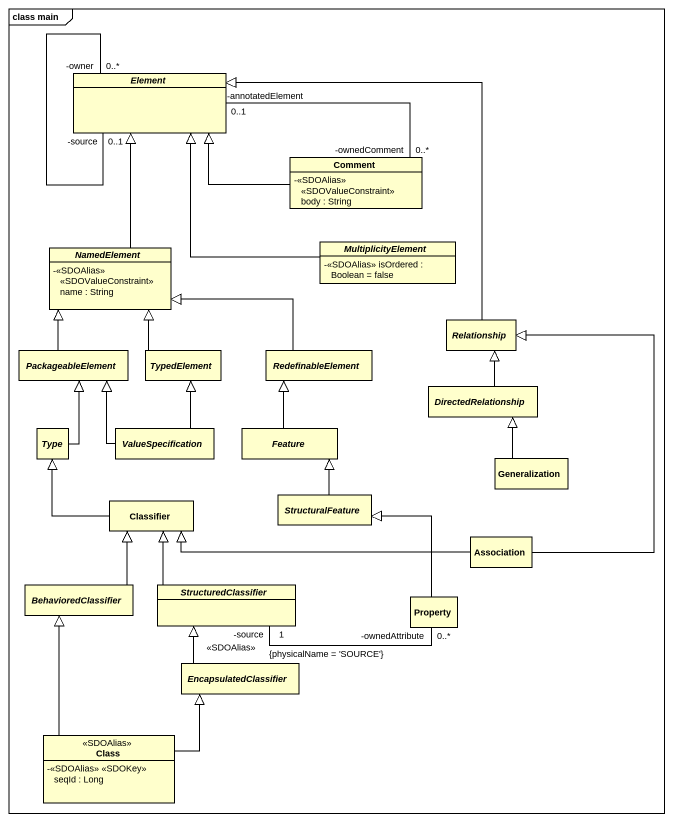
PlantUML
@startuml
mainframe class main
hide circle
hide empty members
skinparam classAttributeIconSize 0
abstract class Element
class Comment {
  -<<SDOAlias>> <<SDOValueConstraint>> body : String
}
abstract class NamedElement {
  -<<SDOAlias>> <<SDOValueConstraint>> name : String
}
abstract class MultiplicityElement {
  -<<SDOAlias>> isOrdered : Boolean = false
}
abstract class PackageableElement
abstract class TypedElement
abstract class RedefinableElement
abstract class Relationship
abstract class DirectedRelationship
abstract class Type
abstract class ValueSpecification
abstract class Feature
class Generalization
class Classifier
abstract class StructuralFeature
class Association
abstract class BehavioredClassifier
abstract class StructuredClassifier
class Property
abstract class EncapsulatedClassifier
class "Class" as Class_ <<SDOAlias>> {
  -<<SDOAlias>> <<SDOKey>> seqId : Long
}
Element "0..*\n-owner" -- "0..1\n-source" Element
Comment -left-|> Element
Comment "0..*\n-ownedComment" -left- "0..1\n-annotatedElement" Element
NamedElement -up-|> Element
MultiplicityElement -up-|> Element
PackageableElement -up-|> NamedElement
TypedElement -up-|> NamedElement
RedefinableElement -left-|> NamedElement
Relationship -up-|> Element
DirectedRelationship -up-|> Relationship
Type -up-|> PackageableElement
ValueSpecification -up-|> PackageableElement
ValueSpecification -up-|> TypedElement
Feature -up-|> RedefinableElement
Generalization -up-|> DirectedRelationship
Classifier -up-|> Type
StructuralFeature -up-|> Feature
Association -up-|> Relationship
Association -left-|> Classifier
BehavioredClassifier -up-|> Classifier
StructuredClassifier -up-|> Classifier
StructuredClassifier "-source\n1\n<<SDOAlias>>\n{physicalName = 'SOURCE'}" -right- "0..*\n-ownedAttribute" Property
Property -up-|> StructuralFeature
EncapsulatedClassifier -up-|> StructuredClassifier
Class_ -up-|> BehavioredClassifier
Class_ -up-|> EncapsulatedClassifier
@enduml
